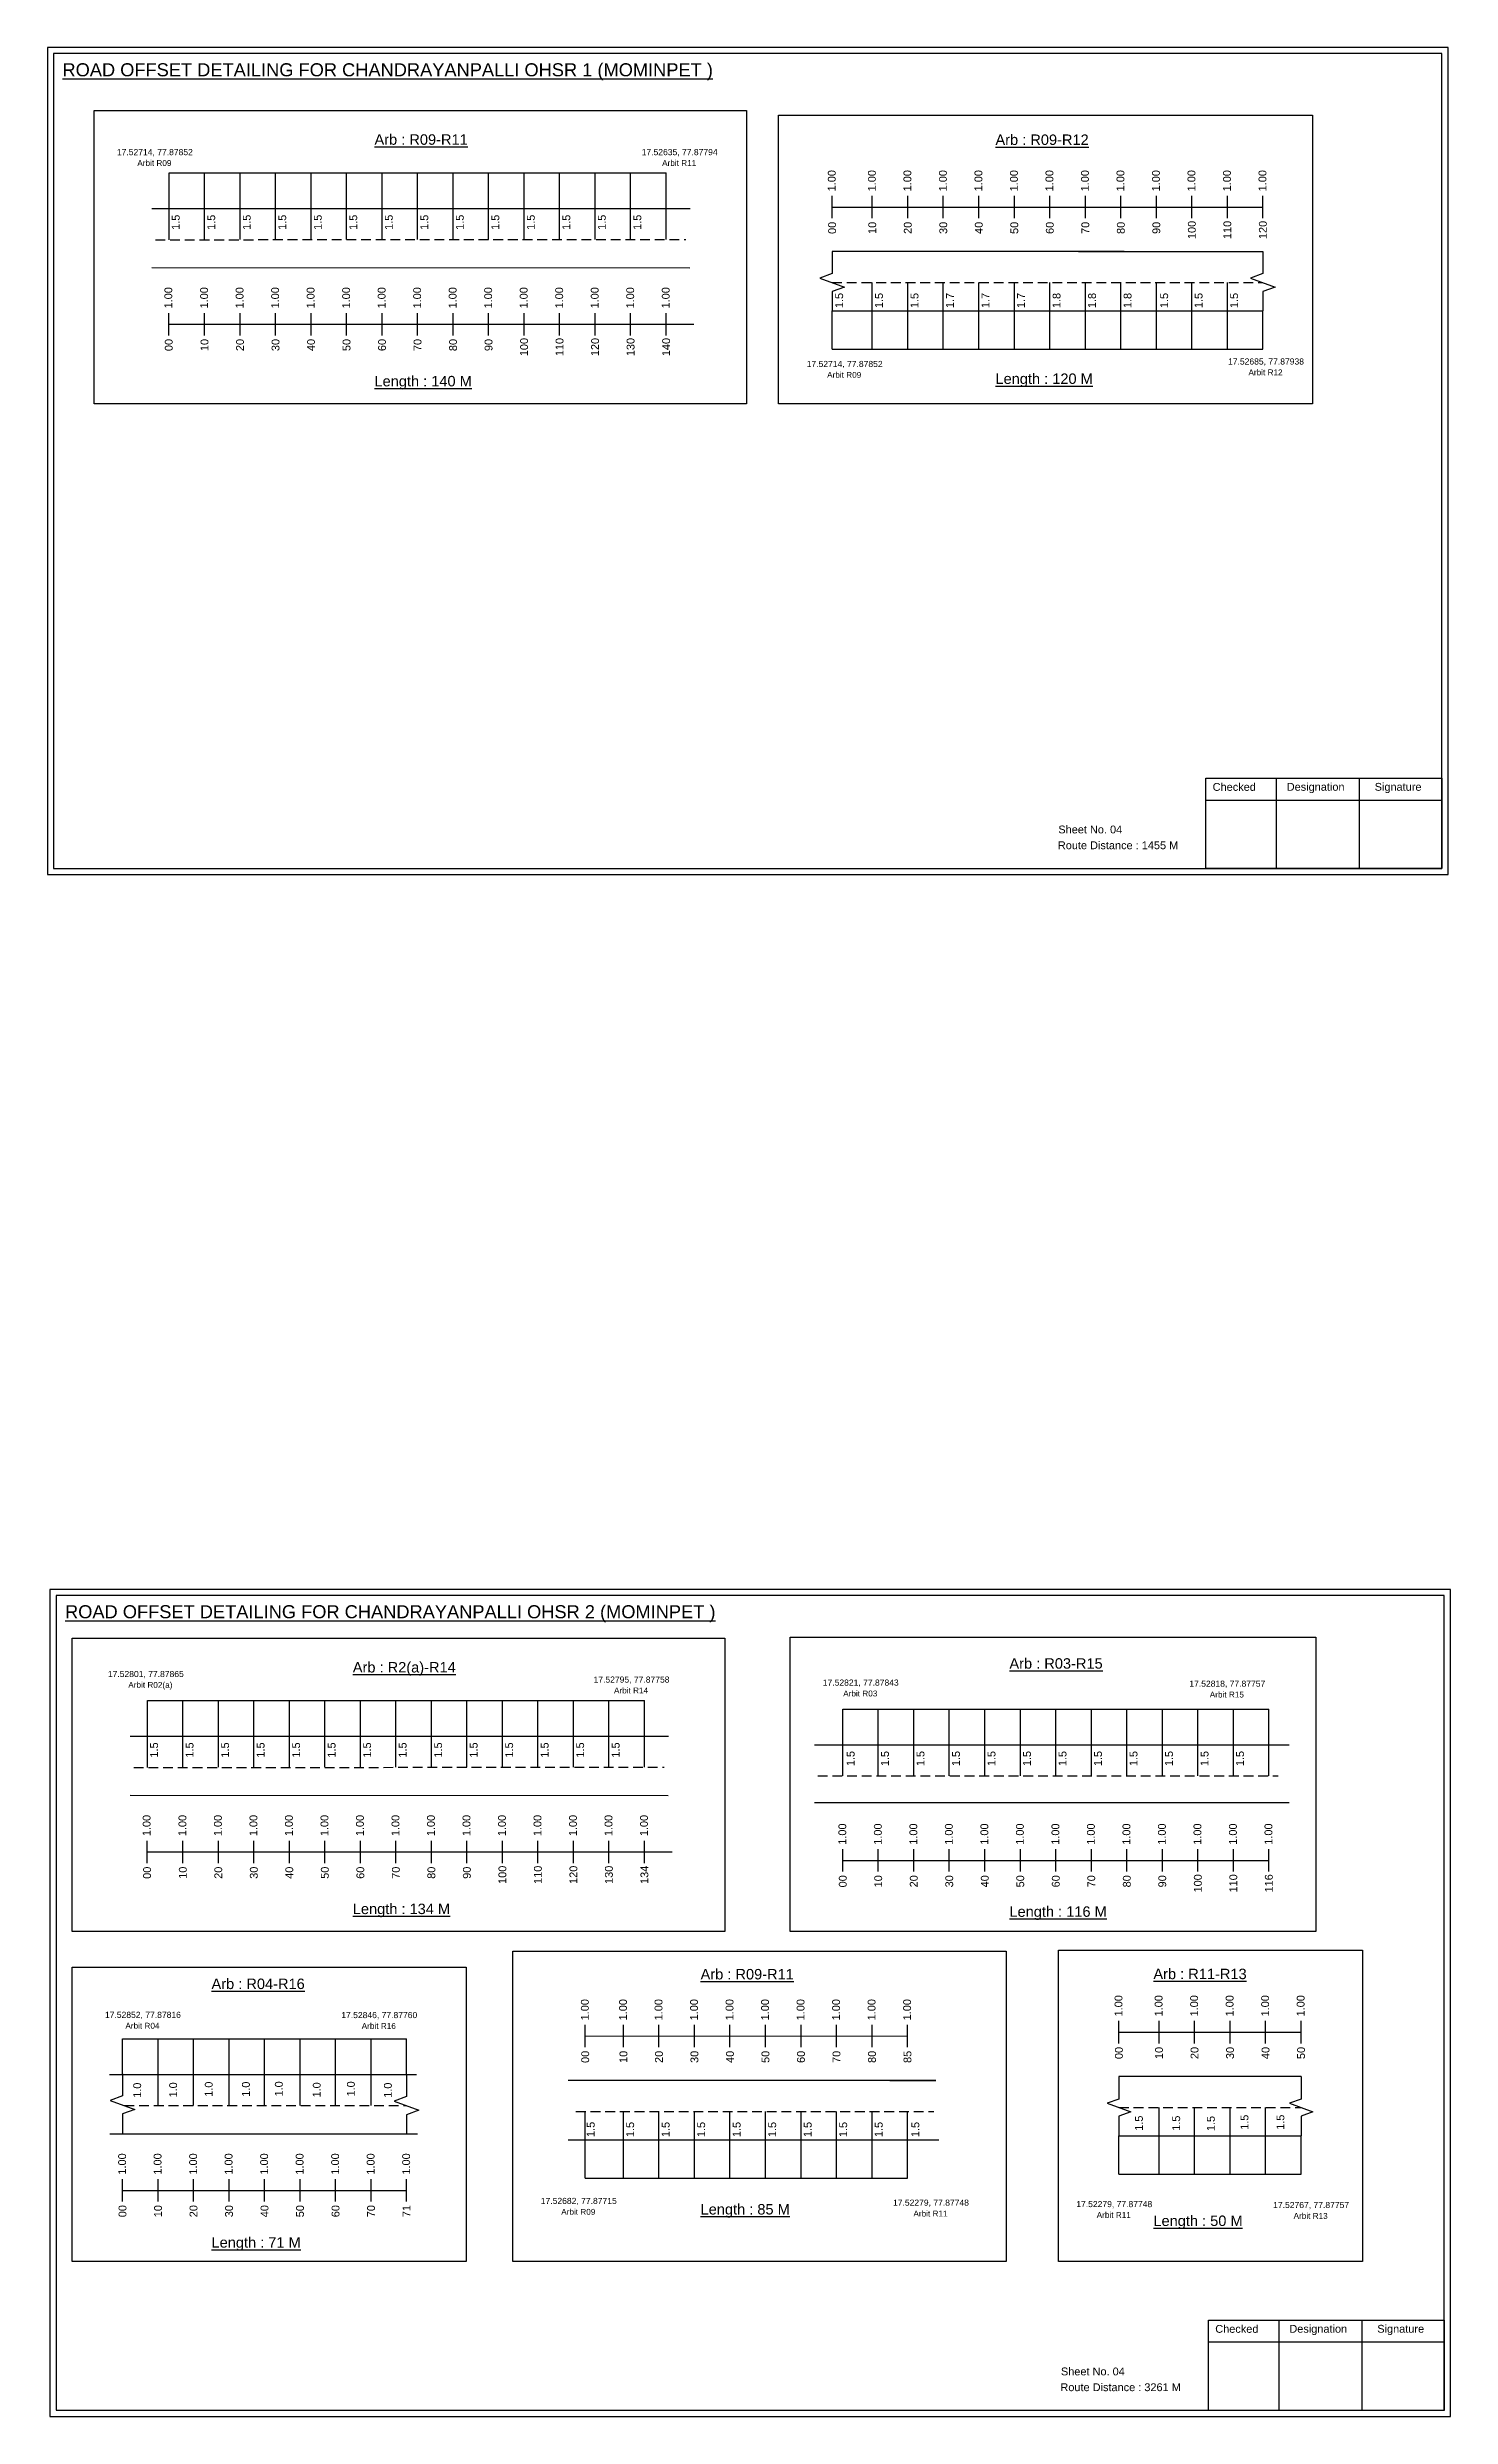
# Model space of a CAD drawing. Header units: inches. Extents: x 396 to 3839, y 6 to 2803.
# Drawn here: x 2616 to 3153, y 6 to 913 of the extents above; entities that cross this region are included whole.
import ezdxf

# ---------------------------------------------------------------- set-up
doc = ezdxf.new("R2010")
doc.units = ezdxf.units.IN
doc.header["$MEASUREMENT"] = 0
doc.linetypes.add('DASHED2', pattern=[0.375, 0.25, -0.125])
doc.layers.add('PDF_Geometry', color=7, linetype='Continuous')
doc.layers.add('PDF_Text', color=5, linetype='Continuous')
doc.styles.add('PDF Arial', font='arial.ttf')
doc.styles.get("Standard").update_dxf_attribs({"font": 'arial.ttf'})

msp = doc.modelspace()

# ---------------------------------------------------------------- linework, layer by layer
at = {"color": 5}
for p, q in [((2662.38, 865.09), (2852.78, 865.09)), ((2916.37, 797.55), (3081.34, 797.55)), ((2654.08, 280.22), (2844.48, 280.22)), ((2920.44, 276.94), (3083.64, 276.94)), ((2644.57, 150.66), (2753.37, 150.66)), ((2821.8, 97.34), (2945.23, 97.34)), ((3026.21, 98.84), (3095.98, 98.84))]:
    msp.add_line(p, q, dxfattribs=at)
for p, q in [((2662.38, 839.48), (2662.38, 865.09)), ((2675.98, 839.55), (2675.98, 865.09)), ((2689.58, 839.55), (2689.58, 865.09)), ((2703.18, 839.55), (2703.18, 865.09)), ((2716.78, 839.55), (2716.78, 865.09)), ((2730.38, 839.55), (2730.38, 865.09)), ((2743.98, 839.55), (2743.98, 865.09)), ((2757.58, 839.55), (2757.58, 865.09)), ((2771.18, 839.55), (2771.18, 865.09)), ((2784.78, 839.55), (2784.78, 865.09)), ((2798.38, 839.55), (2798.38, 865.09)), ((2811.98, 839.55), (2811.98, 865.09)), ((2825.58, 839.55), (2825.58, 865.09)), ((2839.18, 839.55), (2839.18, 865.09)), ((2852.78, 839.55), (2852.78, 865.09)), ((2655.84, 851.43), (2861.94, 851.44)), ((3028.14, 834.97), (2916.37, 834.97)), ((3010.67, 834.97), (3081.34, 834.97)), ((2655.74, 828.82), (2861.9, 828.72)), ((2931.74, 797.55), (2931.74, 823.08)), ((2945.34, 797.55), (2945.34, 823.08)), ((2958.94, 797.55), (2958.94, 823.08)), ((2972.54, 797.55), (2972.54, 823.08)), ((2986.14, 797.55), (2986.14, 823.08)), ((2999.74, 797.55), (2999.74, 823.08)), ((3013.34, 797.55), (3013.34, 823.08)), ((3026.94, 797.55), (3026.94, 823.08)), ((3040.54, 797.55), (3040.54, 823.08)), ((3054.14, 797.55), (3054.14, 823.08)), ((3067.74, 797.55), (3067.74, 823.08)), ((2916.37, 812.28), (3081.34, 812.28)), ((2916.37, 797.55), (2916.37, 812.28)), ((3081.34, 797.55), (3081.34, 812.28)), ((2654.08, 254.61), (2654.08, 280.22)), ((2667.68, 254.68), (2667.68, 280.22)), ((2681.28, 254.68), (2681.28, 280.22)), ((2694.88, 254.68), (2694.88, 280.22)), ((2708.48, 254.68), (2708.48, 280.22)), ((2722.08, 254.68), (2722.08, 280.22)), ((2735.68, 254.68), (2735.68, 280.22)), ((2749.28, 254.68), (2749.28, 280.22)), ((2762.88, 254.68), (2762.88, 280.22)), ((2776.48, 254.68), (2776.48, 280.22)), ((2790.08, 254.68), (2790.08, 280.22)), ((2803.68, 254.68), (2803.68, 280.22)), ((2817.28, 254.68), (2817.28, 280.22)), ((2830.88, 254.68), (2830.88, 280.22)), ((2844.48, 254.68), (2844.48, 280.22)), ((2920.44, 251.41), (2920.44, 276.94)), ((2934.04, 251.41), (2934.04, 276.94)), ((2947.64, 251.41), (2947.64, 276.94)), ((2961.24, 251.41), (2961.24, 276.94)), ((2974.84, 251.41), (2974.84, 276.94)), ((2988.44, 251.41), (2988.44, 276.94)), ((3002.04, 251.41), (3002.04, 276.94)), ((3015.64, 251.41), (3015.64, 276.94)), ((3029.24, 251.41), (3029.24, 276.94)), ((3042.84, 251.41), (3042.84, 276.94)), ((3056.44, 251.41), (3056.44, 276.94)), ((3070.04, 251.41), (3070.04, 276.94)), ((3083.64, 251.41), (3083.64, 276.94)), ((2647.54, 266.55), (2853.64, 266.56)), ((2909.56, 263.29), (3091.46, 263.29)), ((2647.44, 243.95), (2853.6, 243.85)), ((3091.46, 241.11), (2909.56, 241.11)), ((2644.57, 137.02), (2644.57, 150.66)), ((2658.17, 125.13), (2658.17, 150.66)), ((2671.77, 125.13), (2671.77, 150.66)), ((2685.37, 125.13), (2685.37, 150.66)), ((2698.97, 125.13), (2698.97, 150.66)), ((2712.57, 125.13), (2712.57, 150.66)), ((2726.17, 125.13), (2726.17, 150.66)), ((2739.77, 125.13), (2739.77, 150.66)), ((2753.37, 137.01), (2753.37, 150.66)), ((2639.58, 137.01), (2757.19, 137.07)), ((3095.98, 136.26), (3026.21, 136.26)), ((2956.11, 134.76), (2815.25, 134.76)), ((2938.48, 134.76), (2956.11, 134.76)), ((2821.8, 97.34), (2821.8, 122.88)), ((2836.43, 97.34), (2836.43, 122.88)), ((2850.03, 97.34), (2850.03, 122.88)), ((2863.63, 97.34), (2863.63, 122.88)), ((2877.23, 97.34), (2877.23, 122.88)), ((2890.83, 97.34), (2890.83, 122.88)), ((2904.43, 97.34), (2904.43, 122.88)), ((2918.03, 97.34), (2918.03, 122.88)), ((2931.63, 97.34), (2931.63, 122.88)), ((2945.23, 97.34), (2945.23, 122.88)), ((3041.58, 98.84), (3041.58, 124.37)), ((3055.18, 98.84), (3055.18, 124.37)), ((3068.78, 98.84), (3068.78, 124.37)), ((3082.38, 98.84), (3082.38, 124.37)), ((2639.72, 114.32), (2757.5, 114.32)), ((2815.25, 112.07), (2847.36, 112.07)), ((2847.36, 112.07), (2957.23, 112.07)), ((3026.21, 113.57), (3095.98, 113.57)), ((3026.21, 98.84), (3026.21, 113.57)), ((3095.98, 98.84), (3095.98, 113.57))]:
    msp.add_line(p, q)
at = {"color": 217, "true_color": 0x93278f}
for p, q in [((2916.37, 847.69), (2916.37, 856.25)), ((2931.74, 847.69), (2931.74, 856.25)), ((2945.34, 847.69), (2945.34, 856.25)), ((2958.94, 847.69), (2958.94, 856.25)), ((2972.54, 847.69), (2972.54, 856.25)), ((2986.14, 847.69), (2986.14, 856.25)), ((2999.74, 847.69), (2999.74, 856.25)), ((3013.34, 847.69), (3013.34, 856.25)), ((3026.94, 847.69), (3026.94, 856.25)), ((3040.54, 847.69), (3040.54, 856.25)), ((3054.14, 847.69), (3054.14, 856.25)), ((3067.74, 847.69), (3067.74, 856.25)), ((3081.34, 847.69), (3081.34, 856.25)), ((2916.37, 851.96), (3081.34, 851.96)), ((2662.28, 802.85), (2662.28, 811.41)), ((2675.98, 802.85), (2675.98, 811.41)), ((2689.58, 802.85), (2689.58, 811.41)), ((2703.18, 802.85), (2703.18, 811.41)), ((2716.78, 802.85), (2716.78, 811.41)), ((2730.38, 802.85), (2730.38, 811.41)), ((2743.98, 802.85), (2743.98, 811.41)), ((2757.58, 802.85), (2757.58, 811.41)), ((2771.18, 802.85), (2771.18, 811.41)), ((2784.78, 802.85), (2784.78, 811.41)), ((2798.38, 802.85), (2798.38, 811.41)), ((2811.98, 802.85), (2811.98, 811.41)), ((2825.58, 802.85), (2825.58, 811.41)), ((2839.18, 802.85), (2839.18, 811.41)), ((2852.78, 802.85), (2852.78, 811.41)), ((2662.28, 807.12), (2863.34, 807.17)), ((2653.97, 217.98), (2653.97, 226.54)), ((2653.97, 222.25), (2855.04, 222.29)), ((2667.68, 217.98), (2667.68, 226.54)), ((2681.28, 217.98), (2681.28, 226.54)), ((2694.88, 217.98), (2694.88, 226.54)), ((2708.48, 217.98), (2708.48, 226.54)), ((2722.08, 217.98), (2722.08, 226.54)), ((2735.68, 217.98), (2735.68, 226.54)), ((2749.28, 217.98), (2749.28, 226.54)), ((2762.88, 217.98), (2762.88, 226.54)), ((2776.48, 217.98), (2776.48, 226.54)), ((2790.08, 217.98), (2790.08, 226.54)), ((2803.68, 217.98), (2803.68, 226.54)), ((2817.28, 217.98), (2817.28, 226.54)), ((2830.88, 217.98), (2830.88, 226.54)), ((2844.48, 217.98), (2844.48, 226.54)), ((2920.44, 214.71), (2920.44, 223.27)), ((2920.44, 218.98), (3083.64, 219.01)), ((2934.04, 214.71), (2934.04, 223.27)), ((2947.64, 214.71), (2947.64, 223.27)), ((2961.24, 214.71), (2961.24, 223.27)), ((2974.84, 214.71), (2974.84, 223.27)), ((2988.44, 214.71), (2988.44, 223.27)), ((3002.04, 214.71), (3002.04, 223.27)), ((3015.64, 214.71), (3015.64, 223.27)), ((3029.24, 214.71), (3029.24, 223.27)), ((3042.84, 214.71), (3042.84, 223.27)), ((3056.44, 214.71), (3056.44, 223.27)), ((3070.04, 214.71), (3070.04, 223.27)), ((3083.64, 214.71), (3083.64, 223.27)), ((2821.8, 147.48), (2821.8, 156.04)), ((2836.43, 147.48), (2836.43, 156.04)), ((2850.03, 147.48), (2850.03, 156.04)), ((2863.63, 147.48), (2863.63, 156.04)), ((2877.23, 147.48), (2877.23, 156.04)), ((2890.83, 147.48), (2890.83, 156.04)), ((2904.43, 147.48), (2904.43, 156.04)), ((2918.03, 147.48), (2918.03, 156.04)), ((2931.63, 147.48), (2931.63, 156.04)), ((2945.23, 147.48), (2945.23, 156.04)), ((3026.21, 148.98), (3026.21, 157.54)), ((3041.58, 148.98), (3041.58, 157.54)), ((3055.18, 148.98), (3055.18, 157.54)), ((3068.78, 148.98), (3068.78, 157.54)), ((3082.38, 148.98), (3082.38, 157.54)), ((3095.98, 148.98), (3095.98, 157.54)), ((2821.8, 151.76), (2945.23, 151.83)), ((3026.21, 153.25), (3095.98, 153.25)), ((2644.57, 88.43), (2644.57, 96.98)), ((2644.57, 92.7), (2753.37, 92.7)), ((2658.17, 88.43), (2658.17, 96.98)), ((2671.77, 88.43), (2671.77, 96.98)), ((2685.37, 88.43), (2685.37, 96.98)), ((2698.97, 88.43), (2698.97, 96.98)), ((2712.57, 88.43), (2712.57, 96.98)), ((2726.17, 88.43), (2726.17, 96.98)), ((2739.77, 88.43), (2739.77, 96.98)), ((2753.37, 88.43), (2753.37, 96.98))]:
    msp.add_line(p, q, dxfattribs=at)
at = {"linetype": 'DASHED2', "ltscale": 15}
for p, q in [((2657.19, 839.48), (2860.37, 839.55)), ((2916.37, 823.08), (3081.34, 823.08)), ((2648.89, 254.61), (2852.07, 254.68)), ((2910.83, 251.41), (3087.25, 251.41)), ((2645.33, 125.13), (2753.37, 125.13)), ((2818.22, 122.88), (2955.26, 122.88)), ((3026.21, 124.37), (3095.98, 124.37))]:
    msp.add_line(p, q, dxfattribs=at)
for points in [[(2633.65, 888.98), (2883.5, 888.98), (2883.5, 776.62), (2633.65, 776.62)], [(2895.77, 887.12), (3100.33, 887.12), (3100.33, 776.62), (2895.77, 776.62)], [(2625.34, 304.11), (2875.2, 304.11), (2875.2, 191.75), (2625.34, 191.75)], [(2900.34, 304.43), (3101.58, 304.43), (3101.58, 191.75), (2900.34, 191.75)], [(2794.03, 184.29), (2982.95, 184.29), (2982.95, 65.46), (2794.03, 65.46)], [(3003.11, 184.68), (3119.46, 184.68), (3119.46, 65.46), (3003.11, 65.46)], [(2625.34, 178.14), (2776.2, 178.14), (2776.2, 65.46), (2625.34, 65.46)]]:
    msp.add_lwpolyline(points, close=True)
at = {"linetype": 'Continuous'}
for points in [[(2916.37, 834.97), (2916.37, 826.54), (2911.63, 824.81), (2921.11, 821.36), (2916.37, 819.63), (2916.37, 812.28)], [(3081.34, 834.97), (3081.34, 826.54), (3076.6, 824.81), (3086.08, 821.36), (3081.34, 819.63), (3081.34, 812.28)], [(2644.55, 137.29), (2644.55, 128.86), (2639.81, 127.14), (2649.3, 123.68), (2644.55, 121.96), (2644.55, 114.61)], [(2753.37, 137.01), (2753.37, 128.58), (2748.63, 126.85), (2758.11, 123.4), (2753.37, 121.67), (2753.37, 114.32)], [(3026.21, 136.26), (3026.21, 127.65), (3021.71, 126.01), (3030.71, 122.74), (3026.21, 121.1), (3026.21, 113.57)], [(3095.98, 136.26), (3095.98, 127.65), (3091.48, 126.01), (3100.47, 122.74), (3095.98, 121.1), (3095.98, 113.57)]]:
    msp.add_lwpolyline(points, dxfattribs=at)
at = {"layer": 'PDF_Geometry'}
for points in [[(2615.78, 913.11), (2615.78, 596.4), (3152.25, 596.4), (3152.25, 913.11)], [(2618.1, 910.78), (2618.1, 598.81), (3149.83, 598.81), (3149.83, 910.78)], [(2616.77, 322.78), (2616.77, 6.07), (3153.24, 6.07), (3153.24, 322.78)], [(2619.1, 320.46), (2619.1, 8.49), (3150.83, 8.49), (3150.83, 320.46)]]:
    msp.add_lwpolyline(points, close=True, dxfattribs=at)
at = {"layer": 'PDF_Geometry', "color": 242, "true_color": 0xcc1f26}
for points in [[(3149.83, 598.72), (3059.49, 598.72), (3059.49, 633.33), (3149.83, 633.33)], [(3150.83, 8.4), (3060.48, 8.4), (3060.48, 43.01), (3150.83, 43.01)]]:
    msp.add_lwpolyline(points, close=True, dxfattribs=at)
for points in [[(3086.47, 633.33), (3086.47, 598.72)], [(3118.2, 633.33), (3118.2, 598.72)], [(3059.49, 624.96), (3149.83, 624.96)], [(3087.46, 43.01), (3087.46, 8.4)], [(3119.19, 43.01), (3119.19, 8.4)], [(3060.48, 34.64), (3150.83, 34.64)]]:
    msp.add_lwpolyline(points, dxfattribs=at)

# ---------------------------------------------------------------- texts
at = {"color": 242, "true_color": 0xcd2027}
for s, height, p in [('%%UROAD OFFSET DETAILING FOR CHANDRAYANPALLI OHSR 1 (MOMINPET )', 5, (2621.56, 902.03)), ('%%UArb : R09-R11', 4, (2741.07, 875.83)), ('%%UArb : R09-R12', 4, (2978.91, 875.76)), ('%%ULength : 140 M', 4, (2741.07, 783.33)), ('%%ULength : 120 M', 4, (2978.91, 784.26)), ('%%UROAD OFFSET DETAILING FOR CHANDRAYANPALLI OHSR 2 (MOMINPET )', 5, (2622.55, 311.71)), ('%%UArb : R2(a)-R14', 4, (2732.76, 290.96)), ('%%UArb : R03-R15', 4, (2984.26, 292.41)), ('%%ULength : 134 M', 4, (2732.76, 198.46)), ('%%ULength : 116 M', 4, (2984.26, 197.41)), ('%%UArb : R04-R16', 4, (2678.65, 169.76)), ('%%UArb : R09-R11', 4, (2865.97, 173.45)), ('%%UArb : R11-R13', 4, (3039.4, 173.55)), ('%%ULength : 85 M', 4, (2865.97, 83.45)), ('%%ULength : 50 M', 4, (3039.4, 79.05)), ('%%ULength : 71 M', 4, (2678.65, 70.76))]:
    msp.add_text(s, height=height, dxfattribs=at).set_placement(p)
at = {"color": 5}
for s, height, p in [('17.52714, 77.87852', 2.34, (2642.41, 871.84)), ('17.52635, 77.87794', 2.34, (2843.41, 871.84)), ('Arbit R09', 2.246, (2650.23, 867.71)), ('Arbit R11', 2.246, (2851.23, 867.71)), ('17.52714, 77.87852', 2.34, (2906.61, 790.74)), ('17.52685, 77.87938', 2.34, (3067.99, 791.69)), ('Arbit R12', 2.246, (3075.81, 787.56)), ('Arbit R09', 2.246, (2914.43, 786.61)), ('17.52801, 77.87865', 2.34, (2638.95, 289.2)), ('Arbit R02(a)', 2.2464, (2646.77, 285.08)), ('17.52795, 77.87758', 2.34, (2824.98, 287.07)), ('Arbit R14', 2.246, (2832.8, 282.95)), ('17.52821, 77.87843', 2.34, (2912.77, 285.92)), ('Arbit R03', 2.246, (2920.59, 281.79)), ('17.52818, 77.87757', 2.34, (3053.17, 285.5)), ('Arbit R15', 2.246, (3060.99, 281.38)), ('17.52852, 77.87816', 2.34, (2637.84, 158.72)), ('Arbit R04', 2.246, (2645.66, 154.59)), ('17.52846, 77.87760', 2.34, (2728.36, 158.63)), ('Arbit R16', 2.246, (2736.18, 154.5)), ('17.52682, 77.87715', 2.34, (2804.77, 87.48)), ('Arbit R09', 2.246, (2812.59, 83.35)), ('17.52279, 77.87748', 2.34, (2939.67, 86.82)), ('Arbit R11', 2.246, (2947.49, 82.69)), ('17.52279, 77.87748', 2.34, (3009.87, 86.27)), ('Arbit R11', 2.246, (3017.69, 82.15)), ('17.52767, 77.87757', 2.34, (3085.27, 85.91)), ('Arbit R13', 2.246, (3093.09, 81.79))]:
    msp.add_text(s, height=height, dxfattribs=at).set_placement(p)
at = {"color": 217, "true_color": 0x93278f}
for s, p in [('1.00', (2917.7, 857.99)), ('1.00', (2933.07, 857.99)), ('1.00', (2946.67, 857.99)), ('1.00', (2960.27, 857.99)), ('1.00', (2973.87, 857.99)), ('1.00', (2987.47, 857.99)), ('1.00', (3001.07, 857.99)), ('1.00', (3014.67, 857.99)), ('1.00', (3028.27, 857.99)), ('1.00', (3041.87, 857.99)), ('1.00', (3055.47, 857.99)), ('1.00', (3069.07, 857.99)), ('1.00', (3082.67, 857.99)), ('00', (2917.85, 841.67)), ('10', (2933.22, 841.67)), ('20', (2946.82, 841.67)), ('30', (2960.42, 841.67)), ('40', (2974.02, 841.67)), ('50', (2987.62, 841.67)), ('60', (3001.22, 841.67)), ('70', (3014.82, 841.67)), ('80', (3028.42, 841.67)), ('90', (3042.02, 841.67)), ('100', (3055.62, 839.71)), ('110', (3069.22, 839.71)), ('120', (3082.82, 839.71)), ('1.00', (2663.61, 813.15)), ('1.00', (2677.31, 813.15)), ('1.00', (2690.91, 813.15)), ('1.00', (2704.51, 813.15)), ('1.00', (2718.11, 813.15)), ('1.00', (2731.71, 813.15)), ('1.00', (2745.31, 813.15)), ('1.00', (2758.91, 813.15)), ('1.00', (2772.51, 813.15)), ('1.00', (2786.11, 813.15)), ('1.00', (2799.71, 813.15)), ('1.00', (2813.31, 813.15)), ('1.00', (2826.91, 813.15)), ('1.00', (2840.51, 813.15)), ('1.00', (2854.11, 813.15)), ('00', (2663.76, 796.83)), ('10', (2677.46, 796.83)), ('20', (2691.06, 796.83)), ('30', (2704.66, 796.83)), ('40', (2718.26, 796.83)), ('50', (2731.86, 796.83)), ('60', (2745.46, 796.83)), ('70', (2759.06, 796.83)), ('80', (2772.66, 796.83)), ('90', (2786.26, 796.83)), ('100', (2799.86, 794.88)), ('110', (2813.46, 794.88)), ('120', (2827.06, 794.88)), ('130', (2840.66, 794.88)), ('140', (2854.26, 794.88)), ('1.00', (2655.3, 228.28)), ('1.00', (2669, 228.28)), ('1.00', (2682.6, 228.28)), ('1.00', (2696.2, 228.28)), ('1.00', (2709.8, 228.28)), ('1.00', (2723.4, 228.28)), ('1.00', (2737, 228.28)), ('1.00', (2750.6, 228.28)), ('1.00', (2764.2, 228.28)), ('1.00', (2777.8, 228.28)), ('1.00', (2791.4, 228.28)), ('1.00', (2805, 228.28)), ('1.00', (2818.6, 228.28)), ('1.00', (2832.2, 228.28)), ('1.00', (2845.8, 228.28)), ('1.00', (2921.76, 225)), ('1.00', (2935.36, 225)), ('1.00', (2948.96, 225)), ('1.00', (2962.56, 225)), ('1.00', (2976.16, 225)), ('1.00', (2989.76, 225)), ('1.00', (3003.36, 225)), ('1.00', (3016.96, 225)), ('1.00', (3030.56, 225)), ('1.00', (3044.16, 225)), ('1.00', (3057.76, 225)), ('1.00', (3071.36, 225)), ('1.00', (3084.96, 225.01)), ('00', (2655.45, 211.96)), ('10', (2669.15, 211.96)), ('20', (2682.75, 211.96)), ('30', (2696.35, 211.96)), ('40', (2709.95, 211.96)), ('50', (2723.55, 211.96)), ('60', (2737.15, 211.96)), ('70', (2750.75, 211.96)), ('80', (2764.35, 211.96)), ('90', (2777.95, 211.96)), ('100', (2791.55, 210)), ('110', (2805.15, 210)), ('120', (2818.75, 210)), ('130', (2832.35, 210)), ('134', (2845.95, 210)), ('00', (2921.91, 208.68)), ('10', (2935.51, 208.68)), ('20', (2949.11, 208.68)), ('30', (2962.71, 208.68)), ('40', (2976.31, 208.68)), ('50', (2989.91, 208.68)), ('60', (3003.51, 208.68)), ('70', (3017.11, 208.68)), ('80', (3030.71, 208.68)), ('90', (3044.31, 208.68)), ('100', (3057.91, 206.73)), ('110', (3071.51, 206.73)), ('116', (3085.11, 206.73)), ('1.00', (2823.13, 157.78)), ('1.00', (2837.76, 157.78)), ('1.00', (2851.36, 157.78)), ('1.00', (2864.96, 157.78)), ('1.00', (2878.56, 157.78)), ('1.00', (2892.16, 157.78)), ('1.00', (2905.76, 157.78)), ('1.00', (2919.36, 157.78)), ('1.00', (2932.96, 157.78)), ('1.00', (2946.56, 157.78)), ('1.00', (3027.53, 159.27)), ('1.00', (3042.9, 159.27)), ('1.00', (3056.5, 159.27)), ('1.00', (3070.1, 159.27)), ('1.00', (3083.7, 159.27)), ('1.00', (3097.3, 159.27)), ('00', (2823.28, 141.46)), ('10', (2837.91, 141.46)), ('20', (2851.51, 141.46)), ('30', (2865.11, 141.46)), ('40', (2878.71, 141.46)), ('50', (2892.31, 141.46)), ('60', (2905.91, 141.46)), ('70', (2919.51, 141.46)), ('80', (2933.11, 141.46)), ('85', (2946.71, 141.46)), ('00', (3027.68, 142.95)), ('10', (3043.05, 142.95)), ('20', (3056.65, 142.95)), ('30', (3070.25, 142.95)), ('40', (3083.85, 142.95)), ('50', (3097.45, 142.95)), ('1.00', (2645.9, 98.72)), ('1.00', (2659.5, 98.72)), ('1.00', (2673.1, 98.72)), ('1.00', (2686.7, 98.72)), ('1.00', (2700.3, 98.72)), ('1.00', (2713.9, 98.72)), ('1.00', (2727.5, 98.72)), ('1.00', (2741.1, 98.72)), ('1.00', (2754.7, 98.72)), ('00', (2646.05, 82.4)), ('10', (2659.65, 82.4)), ('20', (2673.25, 82.4)), ('30', (2686.85, 82.4)), ('40', (2700.45, 82.4)), ('50', (2714.05, 82.4)), ('60', (2727.65, 82.4)), ('70', (2741.25, 82.4)), ('71', (2754.85, 82.4))]:
    msp.add_text(s, height=3, rotation=90, dxfattribs=at).set_placement(p)
for s, p in [('1.5', (2666.45, 843.23)), ('1.5', (2680.05, 843.23)), ('1.5', (2693.65, 843.23)), ('1.5', (2707.25, 843.23)), ('1.5', (2720.85, 843.23)), ('1.5', (2734.45, 843.23)), ('1.5', (2748.05, 843.23)), ('1.5', (2761.65, 843.23)), ('1.5', (2775.25, 843.23)), ('1.5', (2788.85, 843.23)), ('1.5', (2802.45, 843.23)), ('1.5', (2816.05, 843.23)), ('1.5', (2829.65, 843.23)), ('1.5', (2843.25, 843.23)), ('1.5', (2920.55, 813.28)), ('1.5', (2935.81, 813.28)), ('1.5', (2949.41, 813.28)), ('1.7', (2963.01, 813.28)), ('1.7', (2976.61, 813.28)), ('1.7', (2990.21, 813.28)), ('1.8', (3003.81, 813.28)), ('1.8', (3017.41, 813.28)), ('1.8', (3031.01, 813.28)), ('1.5', (3045.03, 813.28)), ('1.5', (3058.21, 813.28)), ('1.5', (3071.81, 813.28)), ('1.5', (2658.15, 258.36)), ('1.5', (2671.75, 258.36)), ('1.5', (2685.35, 258.36)), ('1.5', (2698.95, 258.36)), ('1.5', (2712.55, 258.36)), ('1.5', (2726.15, 258.36)), ('1.5', (2739.75, 258.36)), ('1.5', (2753.35, 258.36)), ('1.5', (2766.95, 258.36)), ('1.5', (2780.55, 258.36)), ('1.5', (2794.15, 258.36)), ('1.5', (2807.75, 258.36)), ('1.5', (2821.35, 258.36)), ('1.5', (2834.95, 258.36)), ('1.5', (2924.95, 255.08)), ('1.5', (2938.1, 255.08)), ('1.5', (2951.7, 255.08)), ('1.5', (2965.3, 255.08)), ('1.5', (2978.9, 255.08)), ('1.5', (2992.5, 255.08)), ('1.5', (3006.1, 255.08)), ('1.5', (3019.7, 255.08)), ('1.5', (3033.3, 255.08)), ('1.5', (3046.9, 255.08)), ('1.5', (3060.5, 255.08)), ('1.5', (3074.1, 255.08)), ('1.0', (2651.7, 128.11)), ('1.0', (2665.45, 128.24)), ('1.0', (2679.07, 128.5)), ('1.0', (2693.33, 128.5)), ('1.0', (2705.92, 128.62)), ('1.0', (2720.44, 128.24)), ('1.0', (2733.54, 128.62)), ('1.0', (2747.71, 128.12)), ('1.5', (2825.4, 113.12)), ('1.5', (2840.5, 113.07)), ('1.5', (2854.1, 113.07)), ('1.5', (2867.7, 113.07)), ('1.5', (2881.3, 113.07)), ('1.5', (2894.9, 113.07)), ('1.5', (2908.5, 113.07)), ('1.5', (2922.1, 113.07)), ('1.5', (2935.7, 113.07)), ('1.5', (2949.73, 113.07)), ('1.5', (3035.36, 115.48)), ('1.5', (3049.63, 115.48)), ('1.5', (3062.9, 115.35)), ('1.5', (3075.79, 115.85)), ('1.5', (3089.55, 115.85))]:
    msp.add_text(s, height=3, rotation=90).set_placement(p)
for s, p in [('Route Distance : 1455 M', (3002.8, 606.14)), ('Sheet No. 04', (3002.99, 612.19)), ('Route Distance : 3261 M', (3003.79, 15.82)), ('Sheet No. 04', (3003.98, 21.87))]:
    msp.add_text(s, height=3).set_placement(p)
at = {"layer": 'PDF_Text', "color": 7, "attachment_point": 7, "style": 'PDF Arial'}
for s, insert, char_height in [('Checked', (3062.1, 628.44), 3.001), ('Designation', (3090.47, 627.61), 3.0006), ('Signature', (3124.15, 627.61), 3.001), ('Checked', (3063.09, 38.12), 3.001), ('Designation', (3091.47, 37.29), 3.0006), ('Signature', (3125.15, 37.29), 3.001)]:
    msp.add_mtext(s, dxfattribs=dict(at, insert=insert, char_height=char_height))

doc.saveas('drawing.dxf')
